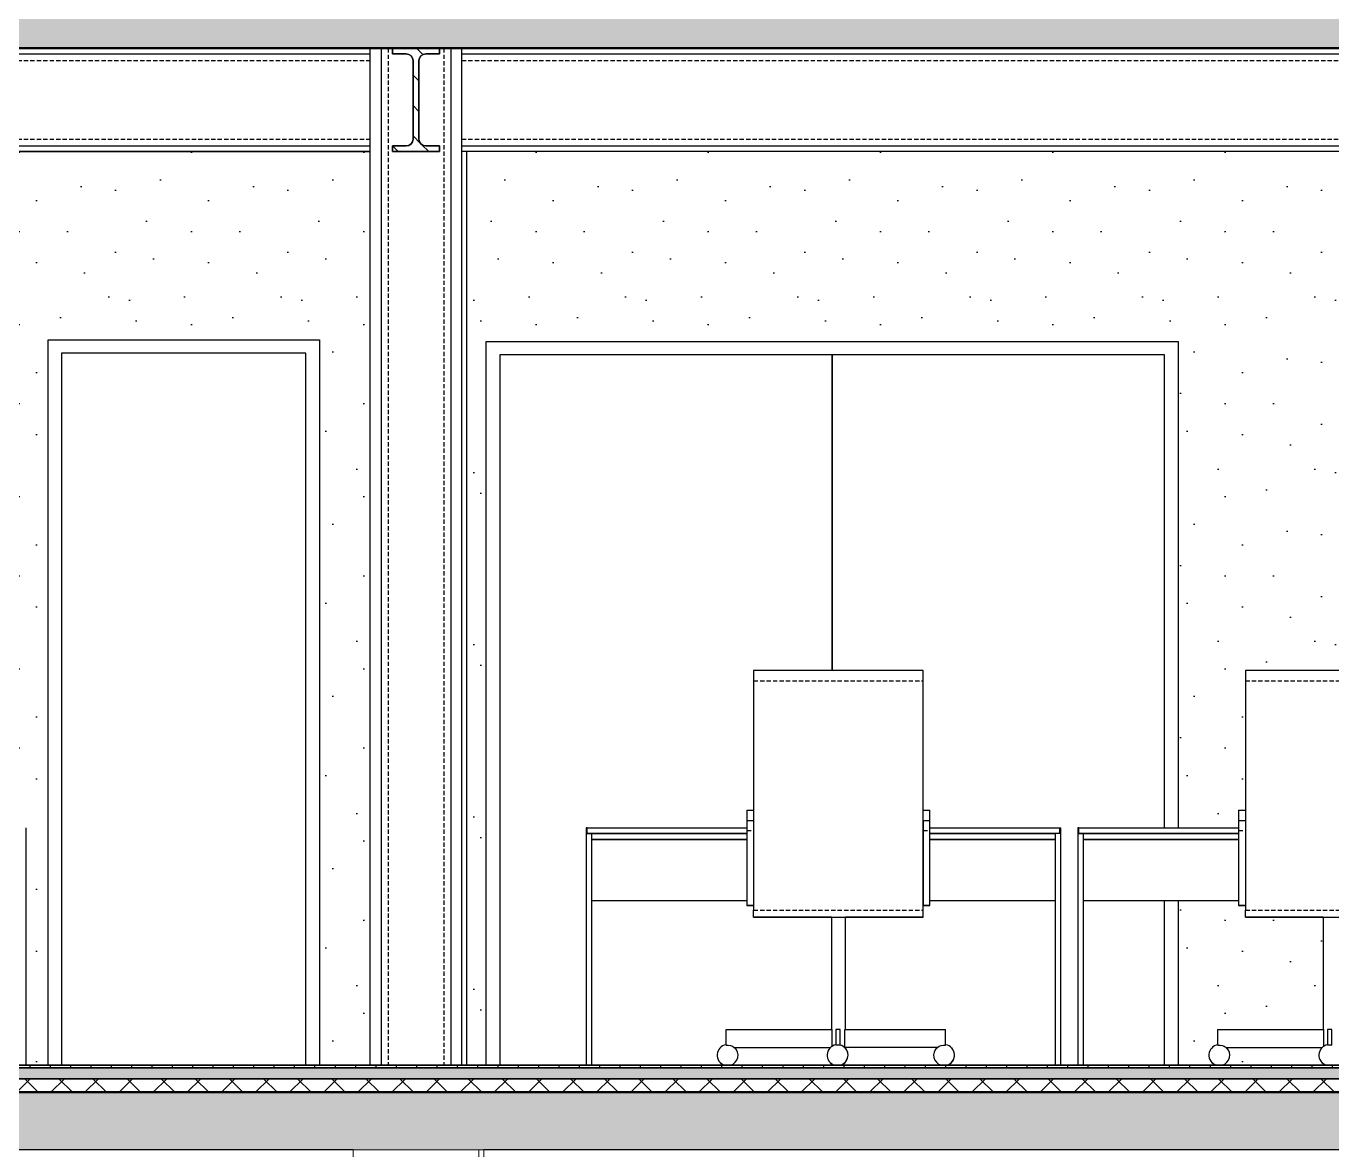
# Model space of a CAD drawing. Header units: millimetres. Extents: x -100 to 224448, y 0 to 22177.
# Drawn here: x 78964 to 82814, y 3600 to 6915 of the extents above; entities that cross this region are included whole.
import ezdxf

# ---------------------------------------------------------------- set-up
doc = ezdxf.new("R2010")
doc.units = ezdxf.units.MM
doc.linetypes.add('DASHED', pattern=[19.05, 12.7, -6.35])
doc.layers.get('0').update_dxf_attribs({"true_color": 0xdfdfdf})
for name, color, linetype in [('Background_0', 7, 'Continuous'), ('Background_Back bricks', 7, 'Continuous'), ('Background_DOOR_FRAME', 253, 'Continuous'), ('Background_DOOR_PANEL', 255, 'Continuous'), ('Boundary_0', 7, 'Continuous'), ('Boundary_Floor_ Ceramic Tiles', 7, 'Continuous'), ('Boundary_Insulation_ Extruded Polystyrene', 42, 'Continuous'), ('Boundary_Screed', 7, 'Continuous'), ('Elevation_Plaster_ Cement', 7, 'Continuous'), ('Fill_0', 7, 'Continuous'), ('Fill_Concrete_ Reinforced', 85, 'Continuous'), ('Fill_Floor_ Ceramic Tiles', 251, 'Continuous'), ('Fill_Insulation_ Extruded Polystyrene', 42, 'Continuous'), ('Fill_Screed', 251, 'Continuous'), ('Viewport border', 7, 'Continuous')]:
    doc.layers.add(name, color=color, linetype=linetype)
for name, color, linetype, lineweight in [('Background_Concrete_ Reinforced', 7, 'Continuous', 9), ('Background_Floor_ Ceramic Tiles', 7, 'Continuous', 9), ('Background_Insulation_ Extruded Polystyrene', 7, 'Continuous', 9), ('Background_Plaster_ Cement', 7, 'Continuous', 9), ('Background_Screed', 7, 'Continuous', 9), ('Boundary_Concrete_ Reinforced', 99, 'Continuous', 50), ('Elevation_Concrete_ Reinforced', 252, 'Continuous', 25)]:
    doc.layers.add(name, color=color, linetype=linetype, lineweight=lineweight)
doc.layers.add('BIM_ROOM_LINES', color=7, linetype='Continuous', plot=False)

# ---------------------------------------------------------------- blocks, each defined once
blk = doc.blocks.new("AA'__section__..%5CMainBuilding.dwg", base_point=(4426.8, -9050, 0))
at = {"layer": 'Elevation_Concrete_ Reinforced'}
h = blk.add_hatch(dxfattribs=at)
h.set_pattern_fill('DOTS2', color=256, scale=20, style=0)
h.paths.add_polyline_path([(10845.9, -5450), (10845.9, -8410), (11215.9, -8410), (11215.9, -5450)])
h = blk.add_hatch(dxfattribs=at)
h.set_pattern_fill('DOTS2', color=256, scale=20, style=0)
h.paths.add_polyline_path([(11215.9, -5450), (11215.9, -8410), (11230.9, -8410), (11230.9, -5450)])
at = {"layer": 'Elevation_Plaster_ Cement'}
h = blk.add_hatch(dxfattribs=at)
h.set_pattern_fill('DOTS2', color=256, scale=20, style=0)
h.paths.add_polyline_path([(10745.9, -3060), (10745.9, -5200), (10895.9, -5200), (10895.9, -2505), (6212.9, -2505), (6212.9, -5200), (7031.3, -5200), (7031.3, -4500), (7034.3, -4500), (7505.4, -4500), (7505.4, -4486.9), (7505.4, -4478.1), (7505.4, -4448.1), (7525.4, -4448.1), (7525.4, -4065.9), (7525.4, -4044.7), (7525.4, -4035.9), (8025.4, -4035.9), (8025.4, -4044.7), (8025.4, -4047.6), (8025.4, -4065.9), (8025.4, -4075.9), (8025.4, -4448.1), (8045.4, -4448.1), (8045.4, -4459.8), (8045.4, -4478.1), (8045.4, -4486.9), (8045.4, -4488.1), (8045.4, -4500), (8428.3, -4500), (8431.3, -4500), (8431.3, -5200), (8481.3, -5200), (8481.3, -4500), (8484.3, -4500), (8955.4, -4500), (8955.4, -4486.9), (8955.4, -4478.1), (8955.4, -4448.1), (8975.4, -4448.1), (8975.4, -4065.9), (8975.4, -4044.7), (8975.4, -4035.9), (9475.4, -4035.9), (9475.4, -4044.7), (9475.4, -4047.6), (9475.4, -4065.9), (9475.4, -4075.9), (9475.4, -4448.1), (9495.4, -4448.1), (9495.4, -4459.8), (9495.4, -4478.1), (9495.4, -4486.9), (9495.4, -4488.1), (9495.4, -4500), (9878.3, -4500), (9881.3, -4500), (9881.3, -5200), (9945.9, -5200), (9945.9, -3060)])
h = blk.add_hatch(dxfattribs=at)
h.set_pattern_fill('DOTS2', color=256, scale=20, style=0)
h.paths.add_polyline_path([(11165.9, -2505), (11165.9, -5200), (11180.9, -5200), (11180.9, -2505)])
h = blk.add_hatch(dxfattribs=at)
h.set_pattern_fill('DOTS2', color=256, scale=20, style=0)
h.paths.add_polyline_path([(13278.1, -3065), (13278.1, -4500), (13456.4, -4500), (13456.4, -4486.9), (13456.4, -4478.1), (13456.4, -4448.1), (13476.4, -4448.1), (13476.4, -4065.9), (13476.4, -4044.7), (13476.4, -4035.9), (13976.4, -4035.9), (13976.4, -4044.7), (13976.4, -4047.6), (13976.4, -4065.9), (13976.4, -4075.9), (13976.4, -4448.1), (13996.4, -4448.1), (13996.4, -4459.8), (13996.4, -4478.1), (13996.4, -4486.9), (13996.4, -4488.1), (13996.4, -4500), (14379.3, -4500), (14382.3, -4500), (14382.3, -5200), (14505.9, -5200), (14505.9, -3400), (14525.9, -3400), (16085.9, -3400), (16105.9, -3400), (16125.9, -3400), (17685.9, -3400), (17705.9, -3400), (17725.9, -3400), (19285.9, -3400), (19305.9, -3400), (19325.9, -3400), (20835.9, -3400), (20835.9, -2505), (11180.9, -2505), (11180.9, -5200), (11238.1, -5200), (11238.1, -3065)])
h = blk.add_hatch(dxfattribs=at)
h.set_pattern_fill('DOTS2', color=256, scale=20, style=0)
h.paths.add_polyline_path([(13278.1, -4714), (13278.1, -5200), (13390.8, -5200, -0.131746), (13377.2, -5191.6, -0.606125), (13395, -5140), (13395, -5094.6), (13705.9, -5094.6), (13705.9, -4763.1), (13476.4, -4763.1), (13476.4, -4757.2), (13476.4, -4743.1), (13476.4, -4728.8), (13456.4, -4728.8), (13456.4, -4714)])
h = blk.add_hatch(dxfattribs=at)
h.set_pattern_fill('DOTS2', color=256, scale=20, style=0)
h.paths.add_polyline_path([(13702.7, -5148.1), (13420.7, -5148.1, -0.206649), (13430.4, -5170.5, -0.331658), (13408.4, -5200), (13715.1, -5200, -0.131751), (13701.5, -5191.6, -0.414559)])
at = {"layer": 'Fill_0', "extrusion": (-1.74004e-16, 7.72055e-29, -1)}
h = blk.add_hatch(dxfattribs=at)
h.set_pattern_fill('ANSI31', color=256, scale=20, style=0)
h.set_pattern_definition([(45, (-5595.9, -5200), (-44.9013, 44.9013), [])])
edge = h.paths.add_edge_path()
edge.add_line((-10961.4, -2216.7), (-10961.4, -2200))
edge.add_line((-10961.4, -2200), (-11100.4, -2200))
edge.add_line((-11100.4, -2200), (-11100.4, -2216.7))
edge.add_line((-11100.4, -2216.7), (-11059.5, -2216.7))
edge.add_spline(control_points=[(-11059.5, -2216.7), (-11039.6, -2216.7), (-11039.6, -2236.6)], knot_values=[-0.785398, -0.785398, -0.785398, 0.785398, 0.785398, 0.785398], weights=[1, 0.707107, 1], degree=2, periodic=0)
edge.add_line((-11039.6, -2236.6), (-11039.6, -2468.4))
edge.add_spline(control_points=[(-11039.6, -2468.4), (-11039.6, -2488.3), (-11059.5, -2488.3)], knot_values=[-0.785398, -0.785398, -0.785398, 0.785398, 0.785398, 0.785398], weights=[1, 0.707107, 1], degree=2, periodic=0)
edge.add_line((-11059.5, -2488.3), (-11100.4, -2488.3))
edge.add_line((-11100.4, -2488.3), (-11100.4, -2505))
edge.add_line((-11100.4, -2505), (-10961.4, -2505))
edge.add_line((-10961.4, -2505), (-10961.4, -2488.3))
edge.add_line((-10961.4, -2488.3), (-11002.3, -2488.3))
edge.add_spline(control_points=[(-11002.3, -2488.3), (-11022.2, -2488.3), (-11022.2, -2468.4)], knot_values=[-0.785398, -0.785398, -0.785398, 0.785398, 0.785398, 0.785398], weights=[1, 0.707107, 1], degree=2, periodic=0)
edge.add_line((-11022.2, -2468.4), (-11022.2, -2236.6))
edge.add_spline(control_points=[(-11022.2, -2236.6), (-11022.2, -2216.7), (-11002.3, -2216.7)], knot_values=[-0.785398, -0.785398, -0.785398, 0.785398, 0.785398, 0.785398], weights=[1, 0.707107, 1], degree=2, periodic=0)
edge.add_line((-11002.3, -2216.7), (-10961.4, -2216.7))
at = {"layer": 'Fill_Concrete_ Reinforced', "extrusion": (1.66128e-17, 2.88827e-15, -1)}
h = blk.add_hatch(dxfattribs=at)
h.set_pattern_fill('CONCRETE1', color=256, scale=20, angle=15, style=0)
h.set_pattern_definition([(15, (-5595.9, -5200), (287.368, 497.736), [50.8, -355.6]), (105, (-5595.9, -5200), (-497.736, 287.368), [50.8, -355.6]), (150, (-5546.83, -5186.85), (-392.5523, -105.184), [71.842, -502.894]), (15, (-5606, -4966.04), (287.368, 497.736), [50.8, -355.6]), (60, (-5574.9, -4984), (-105.184, 392.5523), [35.921, -538.815]), (150, (-5574.9, -4984), (-392.5523, -105.184), [35.921, -538.815]), (15, (-5485.1, -4828.46), (287.368, 497.736), [71.842, -334.558]), (60, (-5485.1, -4828.46), (-105.184, 392.5523), [50.8, -523.9364]), (150, (-5415.7, -4809.87), (-392.5523, -105.184), [50.8, -523.9364]), (105, (-5352.3, -5029.55), (-497.736, 287.368), [50.8, -355.6]), (60, (-5352.32, -5029.55), (-105.184, 392.5523), [35.921, -538.815]), (150, (-5334.36, -4998.44), (-392.5523, -105.184), [35.921, -538.815]), (15, (-5573.13, -5088.7), (287.368, 497.736), [25.4, -340.36]), (15, (-5305, -4911.7), (287.368, 497.736), [25.4, -340.36]), (105, (-5440.83, -4895.5), (-497.736, 287.368), [25.4, -340.36]), (150, (-5332.6, -5103.15), (-392.5523, -105.184), [35.921, -538.815]), (150, (-5576.65, -4879.3), (-392.5523, -105.184), [35.921, -538.815]), (60, (-5446.4, -5021.9), (-105.184, 392.5523), [35.921, -538.815]), (105, (-5474.1, -5114.77), (-497.736, 287.368), [6.35, -400.05]), (105, (-5500.1, -4944.24), (-497.736, 287.368), [6.35, -400.05]), (105, (-5334.15, -4827.46), (-497.736, 287.368), [6.35, -400.05]), (105, (-5272.14, -5034.36), (-497.736, 287.368), [6.35, -400.05])])
h.paths.add_polyline_path([(-26015.9, -2200), (-5775.9, -2200), (-5775.9, -2030), (-5915.9, -2030), (-25875.9, -2030), (-26015.9, -2030)])
at = {"layer": 'Fill_Concrete_ Reinforced', "extrusion": (-2.21311e-17, 2.35505e-15, -1)}
h = blk.add_hatch(dxfattribs=at)
h.set_pattern_fill('CONCRETE1', color=256, scale=20, angle=15, style=0)
h.set_pattern_definition([(15, (-5595.9, -5200), (287.368, 497.736), [50.8, -355.6]), (105, (-5595.9, -5200), (-497.736, 287.368), [50.8, -355.6]), (150, (-5546.83, -5186.85), (-392.5523, -105.184), [71.842, -502.894]), (15, (-5606, -4966.04), (287.368, 497.736), [50.8, -355.6]), (60, (-5574.9, -4984), (-105.184, 392.5523), [35.921, -538.815]), (150, (-5574.9, -4984), (-392.5523, -105.184), [35.921, -538.815]), (15, (-5485.1, -4828.46), (287.368, 497.736), [71.842, -334.558]), (60, (-5485.1, -4828.46), (-105.184, 392.5523), [50.8, -523.9364]), (150, (-5415.7, -4809.87), (-392.5523, -105.184), [50.8, -523.9364]), (105, (-5352.3, -5029.55), (-497.736, 287.368), [50.8, -355.6]), (60, (-5352.32, -5029.55), (-105.184, 392.5523), [35.921, -538.815]), (150, (-5334.36, -4998.44), (-392.5523, -105.184), [35.921, -538.815]), (15, (-5573.13, -5088.7), (287.368, 497.736), [25.4, -340.36]), (15, (-5305, -4911.7), (287.368, 497.736), [25.4, -340.36]), (105, (-5440.83, -4895.5), (-497.736, 287.368), [25.4, -340.36]), (150, (-5332.6, -5103.15), (-392.5523, -105.184), [35.921, -538.815]), (150, (-5576.65, -4879.3), (-392.5523, -105.184), [35.921, -538.815]), (60, (-5446.4, -5021.9), (-105.184, 392.5523), [35.921, -538.815]), (105, (-5474.1, -5114.77), (-497.736, 287.368), [6.35, -400.05]), (105, (-5500.1, -4944.24), (-497.736, 287.368), [6.35, -400.05]), (105, (-5334.15, -4827.46), (-497.736, 287.368), [6.35, -400.05]), (105, (-5272.14, -5034.36), (-497.736, 287.368), [6.35, -400.05])])
h.paths.add_polyline_path([(-26105.9, -5450), (-5685.9, -5450), (-5685.9, -5280), (-5927.9, -5280), (-25863.9, -5280), (-26105.9, -5280)])
at = {"layer": 'Fill_Floor_ Ceramic Tiles', "extrusion": (-1.33099e-17, -3.81784e-14, -1)}
h = blk.add_hatch(dxfattribs=at)
h.set_pattern_fill('_USER', color=256, scale=60, angle=90, style=0, pattern_type=0)
h.set_pattern_definition([(90, (-5595.9, -5200), (-60, -2e-13), [])])
h.paths.add_polyline_path([(-5927.9, -5208), (-5927.9, -5200), (-25863.9, -5200), (-25863.9, -5208)])
at = {"layer": 'Fill_Insulation_ Extruded Polystyrene', "extrusion": (-1.09268e-17, -4.23101e-29, -1)}
h = blk.add_hatch(dxfattribs=at)
h.set_pattern_fill('INSULATION', color=256, scale=20, style=0)
h.set_pattern_definition([(45, (-5595.9, -5200), (-50.28943, 50.28943), []), (135, (-5595.9, -5200), (-50.28943, -50.28943), [])])
h.paths.add_polyline_path([(-5927.9, -5280), (-5927.9, -5240), (-25863.9, -5240), (-25863.9, -5280)])
at = {"layer": 'Fill_Screed', "extrusion": (-9.22449e-18, 1.06051e-15, -1)}
h = blk.add_hatch(dxfattribs=at)
h.set_pattern_fill('SCREED', color=256, scale=20, angle=15, style=0)
h.set_pattern_definition([(15, (-5595.9, -5200), (915.6406, 508.3053), [-127, 0, -381, 0]), (15, (-5599.19, -5187.73), (915.6406, 508.3053), [-50.8, 0, -177.8, 0, -91.44, 0, -381, 0]), (15, (-5602.47, -5175.47), (915.6406, 508.3053), [-25.4, 0, -127, 0, -127, 0, -279.4, 0, -91.44, 0]), (15, (-5605.76, -5163.2), (915.6406, 508.3053), [-91.44, 0, -406.4, 0]), (15, (-5609.05, -5150.93), (915.6406, 508.3053), [-304.8, 0, -304.8, 0]), (15, (-5612.34, -5138.66), (915.6406, 508.3053), [-431.8, 0]), (15, (-5615.62, -5126.4), (915.6406, 508.3053), [-127, 0, -558.8, 0]), (15, (-5618.9, -5114.13), (915.6406, 508.3053), [-177.8, 0, -101.6, 0]), (15, (-5622.2, -5101.86), (915.6406, 508.3053), [-254, 0]), (15, (-5628.77, -5077.33), (915.6406, 508.3053), [-35.56, 0, -381, 0, -228.6, 0]), (15, (-5632.06, -5065.06), (915.6406, 508.3053), [-50.8, 0, -5.08, 0, -127, 0]), (15, (-5635.34, -5052.8), (915.6406, 508.3053), [-25.4, 0, -330.2, 0, -381, 0]), (15, (-5638.63, -5040.53), (915.6406, 508.3053), [-254, 0]), (15, (-5641.92, -5028.26), (915.6406, 508.3053), [-127, 0, -533.4, 0]), (15, (-5648.5, -5003.72), (915.6406, 508.3053), [-609.6, 0]), (15, (-5651.78, -4991.46), (915.6406, 508.3053), [-127, 0, -10.16, 0, -177.8, 0]), (15, (-5655.07, -4979.2), (915.6406, 508.3053), [-35.56, 0, -254, 0, -101.6, 0, -177.8, 0, -203.2, 0]), (15, (-5658.35, -4966.92), (915.6406, 508.3053), [-76.2, 0, -101.6, 0, -254, 0, -10.16, 0, -127, 0]), (15, (-5661.64, -4954.65), (915.6406, 508.3053), [-254, 0])])
h.paths.add_polyline_path([(-25863.9, -5208), (-25863.9, -5240), (-5927.9, -5240), (-5927.9, -5208)])
at = {"linetype": 'DASHED', "extrusion": (0, 1, 1.06547e-32)}
for p, q in [((10948.9, -2200), (10948.9, -5200)), ((11112.9, -2200), (11112.9, -5200)), ((6197.9, -2236.6), (10895.9, -2236.6)), ((11165.9, -2236.6), (20835.9, -2236.6)), ((6197.9, -2468.4), (10895.9, -2468.4)), ((11165.9, -2468.4), (20835.9, -2468.4)), ((12026.4, -4065.9), (12526.4, -4065.9)), ((12526.4, -4075.9), (12526.4, -4075.9)), ((13476.4, -4065.9), (13976.4, -4065.9)), ((12006.4, -4508.1), (12026.4, -4508.1)), ((12526.4, -4508.1), (12546.4, -4508.1)), ((13456.4, -4508.1), (13476.4, -4508.1)), ((12026.4, -4743.1), (12526.4, -4743.1)), ((13476.4, -4743.1), (13976.4, -4743.1))]:
    blk.add_line(p, q, dxfattribs=at)
blk.add_line((5427.9, -5200), (41613.9, -5200))
blk.add_line((5427.9, -5200), (41613.9, -5200))
blk.add_line((5427.9, -5200), (41613.9, -5200))
at = {"layer": 'Background_0', "extrusion": (0, 1, 1.06547e-32)}
for p, q in [((6197.9, -2200), (10895.9, -2200)), ((6197.9, -2216.7), (10895.9, -2216.7)), ((10895.9, -2200), (10927.9, -2200)), ((10895.9, -5200), (10895.9, -2200)), ((10927.9, -2200), (10895.9, -2200)), ((10927.9, -2200), (10934.1, -2200)), ((10934.1, -2200), (10927.9, -2200)), ((10927.9, -2200), (10927.9, -5200)), ((10934.1, -2200), (10948.9, -2200)), ((10948.9, -2200), (10934.1, -2200)), ((10948.9, -2200), (10961.4, -2200)), ((10961.4, -2200), (10948.9, -2200)), ((10961.4, -2200), (10961.4, -2216.7)), ((11100.4, -2200), (10961.4, -2200)), ((10961.4, -2216.7), (11002.3, -2216.7)), ((11059.5, -2216.7), (11100.4, -2216.7)), ((11100.4, -2200), (11112.9, -2200)), ((11112.9, -2200), (11100.4, -2200)), ((11100.4, -2216.7), (11100.4, -2200)), ((11112.9, -2200), (11127.7, -2200)), ((11127.7, -2200), (11112.9, -2200)), ((11127.7, -2200), (11133.9, -2200)), ((11133.9, -2200), (11127.7, -2200)), ((11133.9, -2200), (11133.9, -5200)), ((11165.9, -2200), (11133.9, -2200)), ((11133.9, -2200), (11165.9, -2200)), ((11165.9, -5200), (11165.9, -2200)), ((11165.9, -2216.7), (11165.9, -2200)), ((11165.9, -2200), (20835.9, -2200)), ((11165.9, -2222.5), (11165.9, -2216.7)), ((11165.9, -2216.7), (20835.9, -2216.7)), ((11165.9, -2236.6), (11165.9, -2222.5)), ((11022.2, -2236.6), (11022.2, -2468.4)), ((11039.6, -2468.4), (11039.6, -2236.6)), ((11165.9, -2468.4), (11165.9, -2236.6)), ((6197.9, -2488.3), (10895.9, -2488.3)), ((11002.3, -2488.3), (10961.4, -2488.3)), ((10961.4, -2488.3), (10961.4, -2505)), ((11100.4, -2488.3), (11059.5, -2488.3)), ((11100.4, -2505), (11100.4, -2488.3)), ((11165.9, -2482.5), (11165.9, -2468.4)), ((11165.9, -2488.3), (11165.9, -2482.5)), ((11165.9, -2488.3), (20835.9, -2488.3)), ((11165.9, -2505), (11165.9, -2488.3)), ((10895.9, -2505), (6197.9, -2505)), ((6212.9, -2505), (10895.9, -2505)), ((10961.4, -2505), (11100.4, -2505)), ((20835.9, -2505), (11165.9, -2505)), ((11180.9, -5200), (11180.9, -2505)), ((12026.4, -4035.9), (12026.4, -4044.7)), ((12526.4, -4035.9), (12026.4, -4035.9)), ((12526.4, -4047.6), (12526.4, -4035.9)), ((12526.4, -4044.7), (12526.4, -4035.9)), ((13476.4, -4035.9), (13476.4, -4044.7)), ((13976.4, -4035.9), (13476.4, -4035.9)), ((12026.4, -4044.7), (12026.4, -4065.9)), ((12026.4, -4065.9), (12026.4, -4743.1)), ((12526.4, -4065.9), (12526.4, -4044.7)), ((12526.4, -4075.9), (12526.4, -4047.6)), ((12526.4, -4743.1), (12526.4, -4065.9)), ((12526.4, -4448.1), (12526.4, -4075.9)), ((13476.4, -4044.7), (13476.4, -4065.9)), ((13476.4, -4065.9), (13476.4, -4743.1)), ((12006.4, -4448.1), (12026.4, -4448.1)), ((12006.4, -4448.1), (12006.4, -4478.1)), ((12526.4, -4448.1), (12546.4, -4448.1)), ((12526.4, -4478.1), (12526.4, -4448.1)), ((12546.4, -4459.8), (12546.4, -4448.1)), ((12546.4, -4478.1), (12546.4, -4448.1)), ((12546.4, -4448.1), (12546.4, -4448.1)), ((12546.4, -4488.1), (12546.4, -4459.8)), ((13456.4, -4448.1), (13476.4, -4448.1)), ((13456.4, -4448.1), (13456.4, -4478.1)), ((9881.3, -5200), (9881.3, -4500)), ((11535.3, -4500), (11532.3, -4500)), ((11532.3, -4500), (11532.3, -5200)), ((11535.3, -4500), (12006.4, -4500)), ((11535.3, -4517), (11535.3, -4500)), ((12006.4, -4478.1), (12006.4, -4486.9)), ((12006.4, -4478.1), (12026.4, -4478.1)), ((12006.4, -4486.9), (12006.4, -4508.1)), ((12526.4, -4478.1), (12526.4, -4486.9)), ((12526.4, -4478.1), (12546.4, -4478.1)), ((12526.4, -4486.9), (12526.4, -4508.1)), ((12546.4, -4486.9), (12546.4, -4478.1)), ((12546.4, -4508.1), (12546.4, -4486.9)), ((12546.4, -4500), (12546.4, -4488.1)), ((12546.4, -4500), (12929.3, -4500)), ((12929.3, -4500), (12929.3, -4517)), ((12929.3, -4500), (12932.3, -4500)), ((12929.3, -4517), (12929.3, -4500)), ((12932.3, -5200), (12932.3, -4500)), ((12932.3, -5200), (12932.3, -4500)), ((12985.3, -4500), (12982.3, -4500)), ((12982.3, -4500), (12982.3, -5200)), ((12985.3, -4500), (13456.4, -4500)), ((12985.3, -4517), (12985.3, -4500)), ((13456.4, -4478.1), (13456.4, -4486.9)), ((13456.4, -4478.1), (13476.4, -4478.1)), ((13456.4, -4486.9), (13456.4, -4508.1)), ((12006.4, -4517), (11535.3, -4517)), ((11535.3, -4517), (11549.3, -4517)), ((11549.3, -4517), (12006.4, -4517)), ((11549.3, -5200), (11549.3, -4517)), ((11549.3, -4534), (11549.3, -4517)), ((11549.3, -4534), (12006.4, -4534)), ((12006.4, -4534), (11549.3, -4534)), ((11549.3, -4714), (11549.3, -4534)), ((12006.4, -4508.1), (12006.4, -4728.8)), ((12526.4, -4508.1), (12526.4, -4728.8)), ((12546.4, -4728.8), (12546.4, -4508.1)), ((12929.3, -4517), (12546.4, -4517)), ((12546.4, -4517), (12915.3, -4517)), ((12546.4, -4534), (12915.3, -4534)), ((12915.3, -4534), (12546.4, -4534)), ((12915.3, -4517), (12915.3, -5200)), ((12929.3, -4517), (12915.3, -4517)), ((13456.4, -4517), (12985.3, -4517)), ((12985.3, -4517), (12999.3, -4517)), ((12999.3, -4517), (13456.4, -4517)), ((12999.3, -5200), (12999.3, -4517)), ((12999.3, -4534), (12999.3, -4517)), ((12999.3, -4534), (13456.4, -4534)), ((13456.4, -4534), (12999.3, -4534)), ((12999.3, -4714), (12999.3, -4534)), ((13456.4, -4508.1), (13456.4, -4728.8)), ((11549.3, -4714), (12006.4, -4714)), ((11549.3, -4714), (12006.4, -4714)), ((11549.3, -5200), (11549.3, -4714)), ((12026.4, -4728.8), (12006.4, -4728.8)), ((12006.4, -4728.8), (12026.4, -4728.8)), ((12526.4, -4728.8), (12546.4, -4728.8)), ((12526.4, -4763.1), (12526.4, -4728.8)), ((12546.4, -4728.8), (12526.4, -4728.8)), ((12546.4, -4728.8), (12546.4, -4714)), ((12546.4, -4714), (12915.3, -4714)), ((12546.4, -4714), (12915.3, -4714)), ((12999.3, -4714), (13456.4, -4714)), ((12999.3, -4714), (13456.4, -4714)), ((12999.3, -5200), (12999.3, -4714)), ((13456.4, -4728.8), (13476.4, -4728.8)), ((13476.4, -4728.8), (13456.4, -4728.8)), ((12026.4, -4757.2), (12026.4, -4743.1)), ((12026.4, -4763.1), (12026.4, -4757.2)), ((12255.9, -4763.1), (12026.4, -4763.1)), ((12026.4, -4763.1), (12526.4, -4763.1)), ((12255.9, -4763.1), (12255.9, -5094.6)), ((12255.9, -4763.1), (12297, -4763.1)), ((12526.4, -4763.1), (12297, -4763.1)), ((12297, -5094.6), (12297, -4763.1)), ((12297, -5094.6), (12297, -4763.1)), ((12526.4, -4757.2), (12526.4, -4743.1)), ((12526.4, -4763.1), (12526.4, -4757.2)), ((13476.4, -4757.2), (13476.4, -4743.1)), ((13476.4, -4763.1), (13476.4, -4757.2)), ((13705.9, -4763.1), (13476.4, -4763.1)), ((13476.4, -4763.1), (13976.4, -4763.1)), ((13705.9, -4763.1), (13705.9, -5094.6)), ((13705.9, -4763.1), (13747, -4763.1)), ((11945, -5141), (11945, -5094.6)), ((11945, -5094.6), (12258, -5094.6)), ((12258, -5144.1), (12258, -5094.6)), ((12281.4, -5094.6), (12268.8, -5094.6)), ((12268.8, -5094.6), (12268.8, -5140.4)), ((12281.4, -5141), (12281.4, -5094.6)), ((12294.9, -5148), (12294.9, -5094.6)), ((12294.9, -5094.6), (12592.5, -5094.6)), ((12592.5, -5094.6), (12592.5, -5094.6)), ((12592.5, -5141), (12592.5, -5094.6)), ((12592.5, -5140), (12592.5, -5094.6)), ((13395, -5141), (13395, -5094.6)), ((13395, -5094.6), (13708, -5094.6)), ((13708, -5144.1), (13708, -5094.6)), ((13718.8, -5094.6), (13718.8, -5140.4)), ((13731.4, -5094.6), (13718.8, -5094.6)), ((13731.4, -5141), (13731.4, -5094.6)), ((11969.3, -5148.1), (12252.7, -5148.1)), ((11969.3, -5148.1), (11970.7, -5148.1)), ((11970.7, -5148.1), (12252.7, -5148.1)), ((12281.4, -5141), (12281.4, -5140.6)), ((12295, -5148.1), (12297, -5148.1)), ((12568.3, -5148.1), (12295, -5148.1)), ((12295, -5148.1), (12297, -5148.1)), ((12295, -5148.1), (12297, -5148.1)), ((12566.9, -5148.1), (12296.7, -5148.1)), ((12566.9, -5148.1), (12568.3, -5148.1)), ((12592.5, -5141), (12592.5, -5140)), ((13419.3, -5148.1), (13420.7, -5148.1)), ((13419.3, -5148.1), (13702.7, -5148.1)), ((13420.7, -5148.1), (13702.7, -5148.1)), ((13731.4, -5141), (13731.4, -5140.6))]:
    blk.add_line(p, q, dxfattribs=at)
at = {"layer": 'Background_0', "extrusion": (0, 0, -1)}
for centre, start, end in [((-11002.3, -2236.6), 90, 180), ((-11059.5, -2236.6), 0, 90), ((-11002.3, -2468.4), 180, 270), ((-11059.5, -2468.4), 270, 0)]:
    blk.add_arc(centre, 19.9, start, end, dxfattribs=at)
at = {"layer": 'Background_0'}
for centre, start, end in [((11949.6, -5170.5), 98.4813, 253.3907), ((11949.6, -5170.5), 286.606, 46.703), ((11949.6, -5170.5), 286.606, 46.703), ((12273.9, -5170.5), 99.4823, 253.3919), ((12273.9, -5170.5), 286.6055, 75.7296), ((12273.9, -5170.5), 286.6055, 43.3716), ((12273.9, -5170.5), 286.6055, 43.3709), ((12273.9, -5170.5), 286.6055, 43.369), ((12588, -5170.5), 133.2972, 253.3917), ((12588, -5170.5), 286.6052, 81.5191), ((12588, -5170.5), 286.6052, 43.3711), ((13399.6, -5170.5), 98.4813, 253.3907), ((13399.6, -5170.5), 286.606, 46.703), ((13399.6, -5170.5), 286.606, 46.703), ((13723.9, -5170.5), 99.4823, 253.3919), ((11949.6, -5170.5), 223.3657, 253.3867), ((12273.9, -5170.5), 223.3654, 253.3862), ((12273.9, -5170.5), 223.3654, 253.3862), ((12273.9, -5170.5), 223.3679, 253.3902), ((12588, -5170.5), 223.3664, 253.3859), ((13399.6, -5170.5), 223.3657, 253.3867), ((13723.9, -5170.5), 223.3679, 253.3902), ((13723.9, -5170.5), 223.3654, 253.3862), ((13723.9, -5170.5), 223.3654, 253.3862)]:
    blk.add_arc(centre, 30.8, start, end, dxfattribs=at)
at = {"layer": 'Background_0', "extrusion": (8.38616e-15, -1.83697e-16, -1)}
for centre, start, end in [((-11949.6, -5170.5), 81.2469, 131.3255), ((-12588, -5170.5), 48.6745, 98.7531), ((-13399.6, -5170.5), 81.2469, 131.3255)]:
    blk.add_arc(centre, 29.9, start, end, dxfattribs=at)
at = {"layer": 'Background_0', "extrusion": (8.44739e-15, -1.83697e-16, -1)}
for centre in [(-12273.9, -5170.5), (-13723.9, -5170.5)]:
    blk.add_arc(centre, 30.5, 80.4121, 104.4312, dxfattribs=at)
at = {"layer": 'Background_Back bricks', "extrusion": (0, 1, 1.06547e-32)}
for p, q in [((10845.9, -5450), (6262.9, -5450)), ((20785.9, -5450), (11230.9, -5450))]:
    blk.add_line(p, q, dxfattribs=at)
at = {"layer": 'Background_Concrete_ Reinforced', "extrusion": (0, 1, 1.06547e-32)}
for p, q in [((5775.9, -2200), (26015.9, -2200)), ((25863.9, -5280), (5927.9, -5280)), ((5685.9, -5450), (26105.9, -5450)), ((10845.9, -5450), (10845.9, -8410)), ((11215.9, -5450), (11215.9, -8410)), ((11230.9, -5450), (11230.9, -8410)), ((11230.9, -5450), (11230.9, -8410))]:
    blk.add_line(p, q, dxfattribs=at)
at = {"layer": 'Background_DOOR_FRAME', "extrusion": (0, 1, 1.06547e-32)}
for p, q in [((9945.9, -5200), (9945.9, -3060)), ((9945.9, -3060), (10745.9, -3060)), ((10745.9, -3060), (10745.9, -5200)), ((11238.1, -3065), (13278.1, -3065)), ((11238.1, -5200), (11238.1, -3065)), ((13278.1, -3065), (13278.1, -4500)), ((10705.9, -3100), (9985.9, -3100)), ((9985.9, -3100), (9985.9, -5200)), ((10705.9, -5200), (10705.9, -3100)), ((13238.1, -3105), (11278.1, -3105)), ((11278.1, -3105), (11278.1, -5200)), ((13238.1, -4500), (13238.1, -3105)), ((13238.1, -5200), (13238.1, -4714)), ((13278.1, -4714), (13278.1, -5200))]:
    blk.add_line(p, q, dxfattribs=at)
at = {"layer": 'Background_DOOR_PANEL', "extrusion": (0, 1, 1.06547e-32)}
for p, q in [((12258.1, -4035.9), (12258.1, -3105)), ((12258.1, -3105), (12258.1, -4035.9)), ((12258.1, -5200), (12258.1, -5197)), ((12258.1, -5197), (12258.1, -5200))]:
    blk.add_line(p, q, dxfattribs=at)
at = {"layer": 'Background_Floor_ Ceramic Tiles', "extrusion": (0, 1, 1.06547e-32)}
for p, q in [((25863.9, -5200), (5927.9, -5200)), ((5927.9, -5208), (25863.9, -5208))]:
    blk.add_line(p, q, dxfattribs=at)
at = {"layer": 'Background_Insulation_ Extruded Polystyrene', "extrusion": (0, 1, 1.06547e-32)}
for p, q in [((25863.9, -5240), (5927.9, -5240)), ((5927.9, -5280), (25863.9, -5280))]:
    blk.add_line(p, q, dxfattribs=at)
at = {"layer": 'Background_Plaster_ Cement', "extrusion": (0, 1, 1.06547e-32)}
for p, q in [((9945.9, -3060), (9945.9, -5200)), ((10745.9, -3060), (9945.9, -3060)), ((10745.9, -5200), (10745.9, -3060)), ((11238.1, -5200), (11238.1, -3065)), ((11238.1, -3065), (13278.1, -3065)), ((13278.1, -3065), (13278.1, -4500)), ((13278.1, -4714), (13278.1, -5200))]:
    blk.add_line(p, q, dxfattribs=at)
at = {"layer": 'Background_Screed', "extrusion": (0, 1, 1.06547e-32)}
for p, q in [((25863.9, -5208), (5927.9, -5208)), ((5927.9, -5240), (25863.9, -5240))]:
    blk.add_line(p, q, dxfattribs=at)
at = {"layer": 'BIM_ROOM_LINES', "extrusion": (0, 1, 1.06547e-32)}
for p, q in [((5927.9, -2200), (25863.9, -2200)), ((25863.9, -5200), (5927.9, -5200))]:
    blk.add_line(p, q, dxfattribs=at)
at = {"layer": 'Boundary_0', "extrusion": (0, 1, 1.06547e-32)}
for p, q in [((10961.4, -2216.7), (10961.4, -2200)), ((10961.4, -2200), (11100.4, -2200)), ((11002.3, -2216.7), (10961.4, -2216.7)), ((11100.4, -2216.7), (11059.5, -2216.7)), ((11100.4, -2200), (11100.4, -2216.7)), ((11022.2, -2468.4), (11022.2, -2236.6)), ((11039.6, -2236.6), (11039.6, -2468.4)), ((10961.4, -2505), (10961.4, -2488.3)), ((10961.4, -2488.3), (11002.3, -2488.3)), ((11059.5, -2488.3), (11100.4, -2488.3)), ((11100.4, -2488.3), (11100.4, -2505)), ((11100.4, -2505), (10961.4, -2505))]:
    blk.add_line(p, q, dxfattribs=at)
at = {"layer": 'Boundary_0'}
for centre, start, end in [((11002.3, -2236.6), 0, 90), ((11059.5, -2236.6), 90, 180), ((11002.3, -2468.4), 270, 0), ((11059.5, -2468.4), 180, 270)]:
    blk.add_arc(centre, 19.9, start, end, dxfattribs=at)
at = {"layer": 'Boundary_Concrete_ Reinforced', "extrusion": (0, 1, 1.06547e-32)}
for p, q in [((26015.9, -2200), (5775.9, -2200)), ((5927.9, -5280), (25863.9, -5280))]:
    blk.add_line(p, q, dxfattribs=at)
at = {"layer": 'Boundary_Floor_ Ceramic Tiles', "extrusion": (0, 1, 1.06547e-32)}
for p, q in [((5927.9, -5200), (25863.9, -5200)), ((25863.9, -5208), (5927.9, -5208))]:
    blk.add_line(p, q, dxfattribs=at)
at = {"layer": 'Boundary_Insulation_ Extruded Polystyrene', "extrusion": (0, 1, 1.06547e-32)}
for p, q in [((5927.9, -5240), (25863.9, -5240)), ((25863.9, -5280), (5927.9, -5280))]:
    blk.add_line(p, q, dxfattribs=at)
at = {"layer": 'Boundary_Screed', "extrusion": (0, 1, 1.06547e-32)}
for p, q in [((5927.9, -5208), (25863.9, -5208)), ((25863.9, -5240), (5927.9, -5240))]:
    blk.add_line(p, q, dxfattribs=at)

msp = doc.modelspace()

# ---------------------------------------------------------------- block references
at = {"layer": 'Viewport border'}
msp.add_blockref("AA'__section__..%5CMainBuilding.dwg", (73509.6, 0), dxfattribs=at)

doc.saveas('drawing.dxf')
